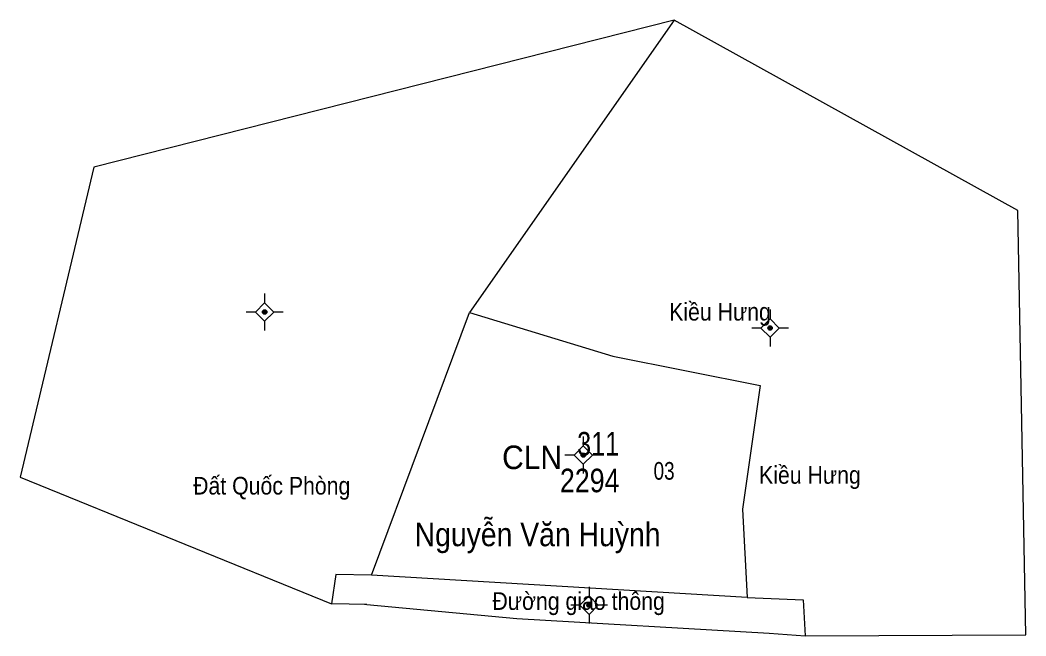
# Model space of a CAD drawing. Header units: metres. Extents: x 536635 to 538419, y 1845904 to 1847311.
# Drawn here: x 537460.3 to 537631.1, y 1846875.5 to 1846980.1 of the extents above; entities that cross this region are included whole.
import ezdxf
from ezdxf.enums import TextEntityAlignment as Align

# ---------------------------------------------------------------- set-up
doc = ezdxf.new("R2010")
doc.units = ezdxf.units.M
doc.header["$LTSCALE"] = 1.2
for name, color, linetype, lineweight in [('10', 7, 'Continuous', 13), ('11', 7, 'Continuous', 13), ('7', 7, 'Continuous', 13)]:
    doc.layers.add(name, color=color, linetype=linetype, lineweight=lineweight)
for name, color, linetype in [('2', 7, 'Continuous'), ('3', 7, 'Continuous'), ('4', 7, 'Continuous'), ('5', 7, 'Continuous'), ('63', 7, 'Continuous'), ('8', 7, 'Continuous')]:
    doc.layers.add(name, color=color, linetype=linetype)

msp = doc.modelspace()

# ---------------------------------------------------------------- hatches: boundary and pattern name
at = {"layer": '11'}
for points in [[(537502.234, 1846930.51, 1), (537501.484, 1846930.51, 1)], [(537588.044, 1846927.79, 1), (537587.294, 1846927.79, 1)], [(537556.334, 1846906.21, 1), (537555.584, 1846906.21, 1)], [(537557.324, 1846880.7, 1), (537556.574, 1846880.7, 1)]]:
    msp.add_hatch(color=256, dxfattribs=at).paths.add_polyline_path(points)

# ---------------------------------------------------------------- linework, layer by layer
at = {"layer": '10'}
for p, q in [((537571.4, 1846980.11), (537536.66, 1846930.41)), ((537519.99, 1846885.79), (537536.66, 1846930.41)), ((537583.79, 1846882.02), (537519.99, 1846885.79)), ((537519.23, 1846880.83), (537513.22, 1846880.92)), ((537518.82, 1846880.87), (537519.23, 1846880.83))]:
    msp.add_line(p, q, dxfattribs=at)
for points in [[(537571.4, 1846980.11), (537472.83, 1846955.15), (537460.34, 1846902.46), (537513.22, 1846880.92)], [(537593.62, 1846875.48), (537631.1, 1846875.65), (537629.71, 1846947.75), (537571.4, 1846980.11)], [(537536.66, 1846930.41), (537561, 1846923), (537586, 1846918), (537583, 1846897), (537583.79, 1846882.02)], [(537519.99, 1846885.79), (537513.92, 1846885.93), (537513.22, 1846880.92)], [(537519.23, 1846880.83), (537544.66, 1846878.42), (537587.5, 1846875.97), (537593.62, 1846875.48)], [(537583.79, 1846882.02), (537593.31, 1846881.62), (537593.62, 1846875.48)]]:
    msp.add_lwpolyline(points, dxfattribs=at)
at = {"layer": '11'}
for p, q in [((537501.86, 1846933.64), (537501.86, 1846932.07)), ((537500.3, 1846930.51), (537498.74, 1846930.51)), ((537504.98, 1846930.51), (537503.42, 1846930.51)), ((537587.67, 1846930.92), (537587.67, 1846929.35)), ((537501.86, 1846928.95), (537501.86, 1846927.38)), ((537586.11, 1846927.79), (537584.55, 1846927.79)), ((537590.8, 1846927.79), (537589.23, 1846927.79)), ((537587.67, 1846926.23), (537587.67, 1846924.66)), ((537555.96, 1846909.34), (537555.96, 1846907.77)), ((537554.4, 1846906.21), (537552.84, 1846906.21)), ((537559.08, 1846906.21), (537557.52, 1846906.21)), ((537555.96, 1846904.65), (537555.96, 1846903.08)), ((537556.95, 1846883.82), (537556.95, 1846882.26)), ((537555.39, 1846880.7), (537553.82, 1846880.7)), ((537560.07, 1846880.7), (537558.51, 1846880.7)), ((537556.95, 1846879.14), (537556.95, 1846877.58))]:
    msp.add_line(p, q, dxfattribs=at)
for points in [[(537501.86, 1846932.07), (537500.3, 1846930.51), (537501.86, 1846928.95), (537503.42, 1846930.51)], [(537587.67, 1846929.35), (537586.11, 1846927.79), (537587.67, 1846926.23), (537589.23, 1846927.79)], [(537555.96, 1846907.77), (537554.4, 1846906.21), (537555.96, 1846904.65), (537557.52, 1846906.21)], [(537556.95, 1846882.26), (537555.39, 1846880.7), (537556.95, 1846879.14), (537558.51, 1846880.7)]]:
    msp.add_lwpolyline(points, close=True, dxfattribs=at)
for centre in [(537501.859, 1846930.51), (537587.669, 1846927.79), (537555.959, 1846906.21), (537556.949, 1846880.7)]:
    msp.add_circle(centre, 0.375, dxfattribs=at)

# ---------------------------------------------------------------- texts
at = {"layer": '2', "width": 0.9}
for s, height, p in [('Kiều Hưng', 3, (537579.165, 1846929.06)), ('Kiều Hưng', 3, (537594.435, 1846901.33)), ('Đất Quốc Phòng', 3, (537503.06, 1846899.5)), ('Nguyễn Văn Huỳnh', 4, (537548.195, 1846890.72))]:
    msp.add_text(s, height=height, dxfattribs=at).set_placement(p, align=Align.CENTER)
at = {"layer": '3', "width": 0.95}
msp.add_text('CLN', height=4, dxfattribs=at).set_placement((537547.26, 1846903.82), align=Align.CENTER)
at = {"layer": '4', "width": 0.8}
msp.add_text('311', height=4, dxfattribs=at).set_placement((537558.48, 1846906.13), align=Align.CENTER)
at = {"layer": '5', "width": 0.85}
msp.add_text('2294', height=4, dxfattribs=at).set_placement((537557.05, 1846899.89), align=Align.CENTER)
at = {"layer": '63'}
msp.add_text('D', height=0.01, dxfattribs=at).set_placement((537518.825, 1846880.87), align=Align.CENTER)
msp.add_text('D', height=0.01, dxfattribs=at).set_placement((537518.825, 1846880.87), align=Align.CENTER)
msp.add_text('D', height=0.01, dxfattribs=at).set_placement((537518.825, 1846880.87), align=Align.CENTER)
at = {"layer": '7', "width": 0.8}
msp.add_text('03', height=3, dxfattribs=at).set_placement((537569.675, 1846902.02), align=Align.CENTER)
at = {"layer": '8', "width": 0.9}
msp.add_text('Đường giao thông', height=3, dxfattribs=at).set_placement((537555.165, 1846879.9), align=Align.CENTER)

doc.saveas('drawing.dxf')
